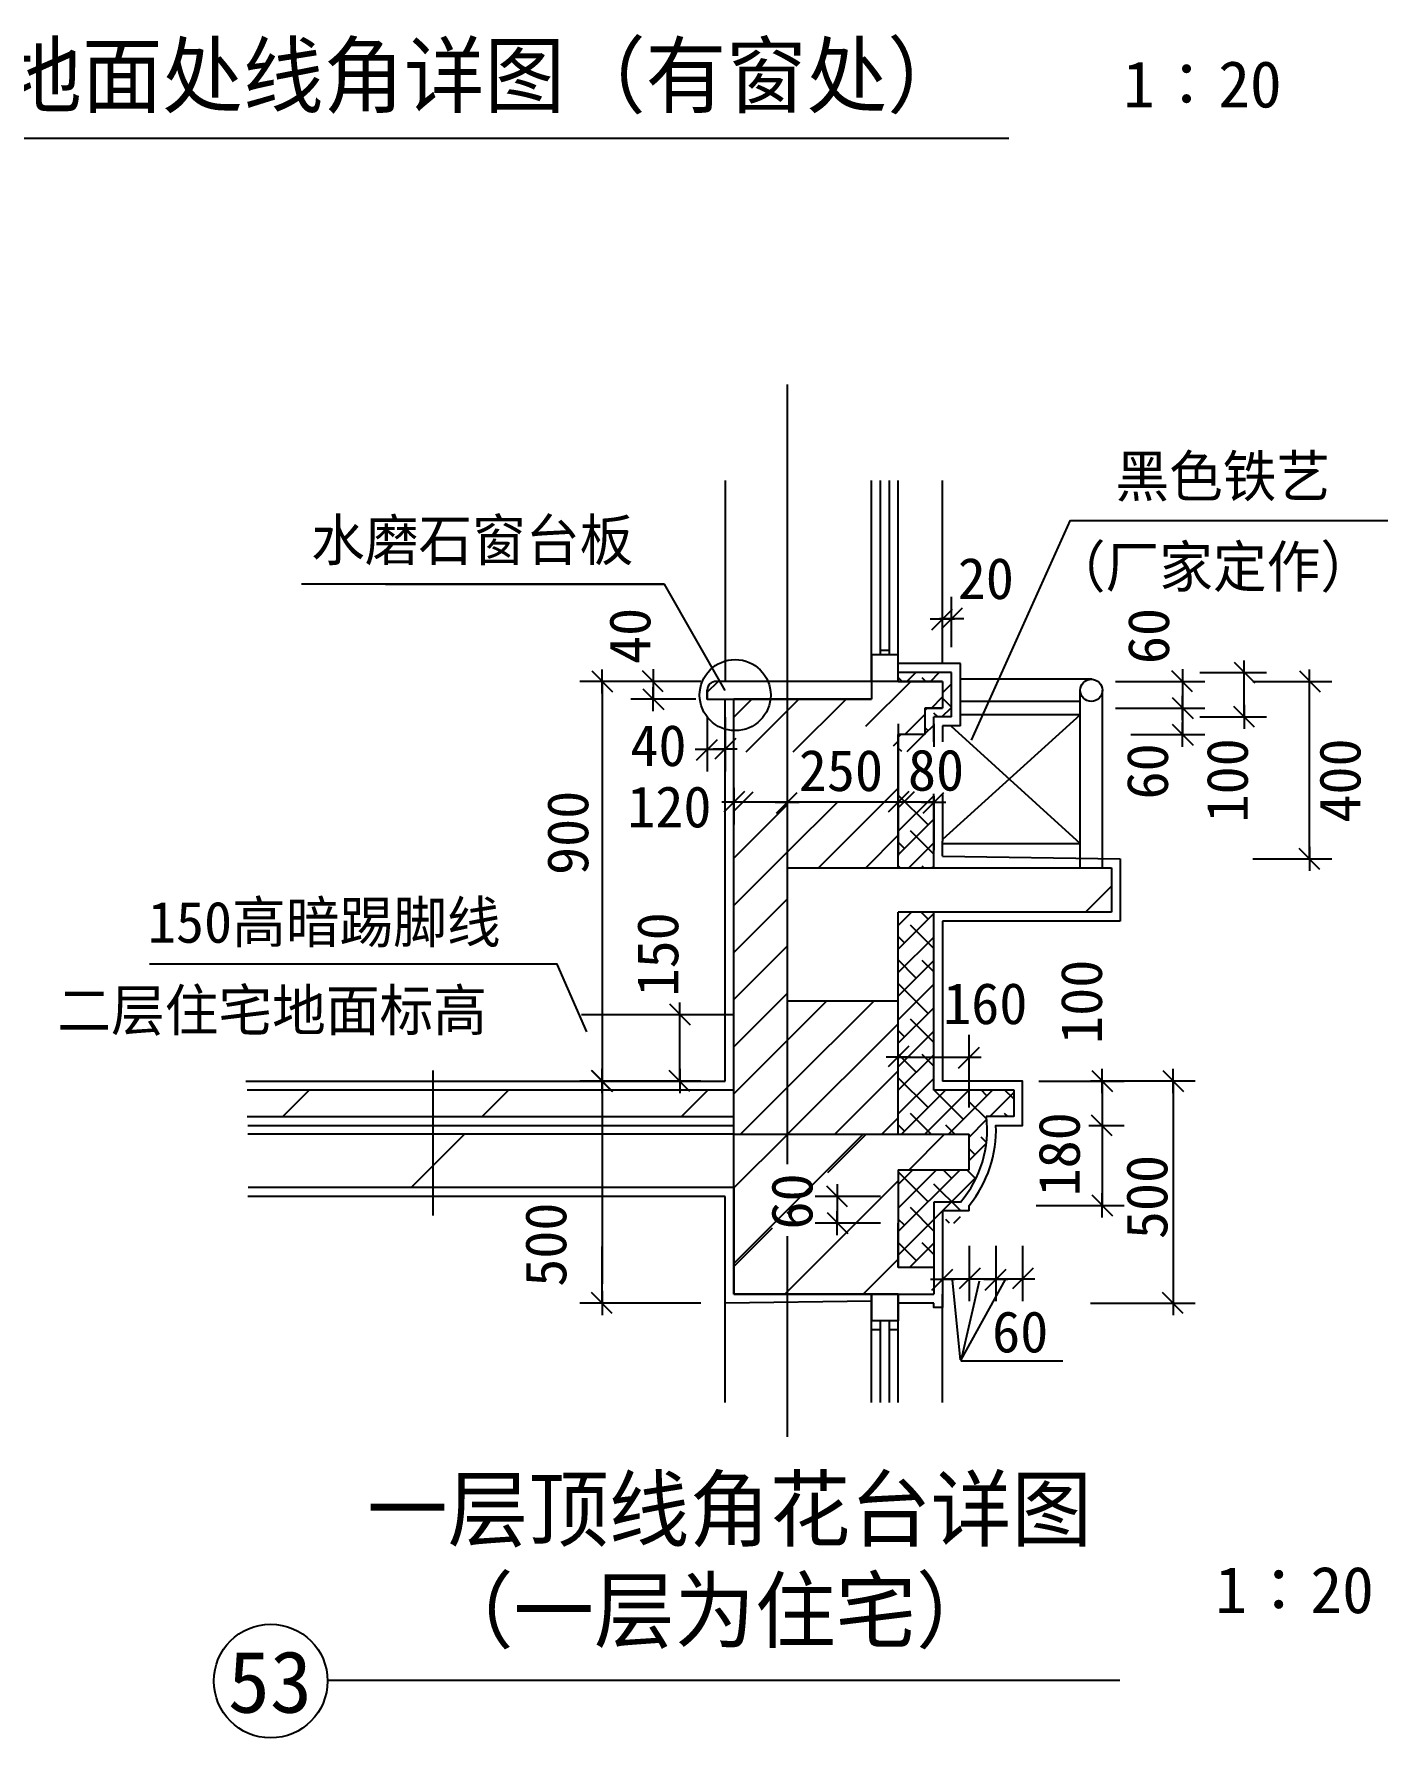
# Model space of a CAD drawing. Header units: metres. Extents: x 291 to 9595, y 493 to 10736.
# Drawn here: x 6396 to 9444, y 617 to 4455 of the extents above; entities that cross this region are included whole.
import ezdxf

# ---------------------------------------------------------------- set-up
doc = ezdxf.new("R2010")
doc.units = ezdxf.units.M
for name, color, linetype in [('A-AXI', 3, 'Continuous'), ('BALCONY', 7, 'Continuous'), ('PUB_DIM', 3, 'Continuous'), ('PUB_TEXT', 7, 'Continuous'), ('S_DOTE', 7, 'Continuous'), ('WQ', 7, 'Continuous')]:
    doc.layers.add(name, color=color, linetype=linetype)
pattern_1 = [(45, (0, 0), (-449.013, 449.013), [])]
pattern_2 = [(45, (0, 0), (-224.506, 224.506), [])]

# ---------------------------------------------------------------- blocks, each defined once
blk = doc.blocks.new('_DIMX')
blk.add_line((-137.07, -0.03), (135.36, -0.03))
blk.add_lwpolyline([(-120.56, -122.9), (113.73, 110.61)])

msp = doc.modelspace()

# ---------------------------------------------------------------- hatches: boundary and pattern name
h = msp.add_hatch()
h.set_pattern_fill('AN33C', scale=100)
h.set_pattern_definition(pattern_2)
h.paths.add_polyline_path([(8091.69, 2996.8), (8281.63, 2996.8), (8281.63, 2956.8), (8091.69, 2956.8)])
h.paths.add_polyline_path([(8026.39, 2985.87, 0.03), (8025.64, 2996.8), (8091.69, 2996.8), (8091.69, 2956.8), (8020.92, 2956.8, 0.09)])
h.paths.add_polyline_path([(7911.63, 2976.8, -0.2), (7917.49, 2990.95, -0.2), (7931.64, 2996.8), (7931.63, 2996.8), (8025.64, 2996.8, -0.03), (8026.39, 2985.87, -0.09), (8020.92, 2956.8), (7911.63, 2956.8)])
h = msp.add_hatch()
h.set_pattern_fill('AN33C', scale=200)
h.set_pattern_definition(pattern_1)
h.paths.add_polyline_path([(8091.69, 2576.81), (8091.7, 2276.81), (8341.63, 2276.81), (8341.63, 2476.81), (8821.64, 2476.81), (8821.64, 2576.81)])
h = msp.add_hatch()
h.set_pattern_fill('ANSI31', scale=1000)
h.paths.add_polyline_path([(8091.69, 2576.81), (8091.7, 2276.81), (8341.63, 2276.81), (8341.63, 2476.81), (8821.64, 2476.81), (8821.64, 2576.81)])
h = msp.add_hatch()
h.set_pattern_fill('AN33C', scale=100)
h.set_pattern_definition(pattern_2)
h.paths.add_polyline_path([(7611.79, 2076.8), (6875.95, 2076.8), (6875.95, 2016.8), (7611.79, 2016.8)])
h.paths.add_polyline_path([(7636.53, 2076.8), (7611.79, 2076.8), (7611.79, 2016.8), (7636.53, 2016.8)])
h.paths.add_polyline_path([(7970.05, 2076.8), (7636.53, 2076.8), (7636.53, 2016.8), (7970.05, 2016.8)])
h = msp.add_hatch()
h.set_pattern_fill('AN33C', scale=200)
h.set_pattern_definition(pattern_1)
h.paths.add_polyline_path([(7971.63, 1976.8), (7294.38, 1976.8), (7294.38, 1856.8), (7971.63, 1856.8)])
h.paths.add_polyline_path([(7265.92, 1976.8), (6908.92, 1976.8), (6908.92, 1856.8), (7265.92, 1856.8)])
h.paths.add_polyline_path([(7294.38, 1976.8), (7265.92, 1976.8), (7265.92, 1856.8), (7294.38, 1856.8)])
h = msp.add_hatch()
h.set_pattern_fill('ANSI31', scale=1000)
h.paths.add_polyline_path([(7971.63, 1976.8), (7294.38, 1976.8), (7294.38, 1856.8), (7971.63, 1856.8)])
h.paths.add_polyline_path([(7265.92, 1976.8), (6908.92, 1976.8), (6908.92, 1856.8), (7265.92, 1856.8)])
h.paths.add_polyline_path([(7294.38, 1976.8), (7265.92, 1976.8), (7265.92, 1856.8), (7294.38, 1856.8)])
h = msp.add_hatch()
h.set_pattern_fill('AN33C', scale=200)
h.set_pattern_definition(pattern_1)
h.paths.add_polyline_path([(8501.63, 1976.8), (8091.69, 1976.8), (8091.69, 1616.8), (8341.63, 1616.8), (8421.63, 1616.8), (8421.63, 1676.8), (8341.63, 1676.8), (8341.63, 1896.8), (8501.63, 1896.8)])
h.paths.add_polyline_path([(8091.69, 1976.8), (7971.63, 1976.8), (7971.63, 1856.8), (7971.63, 1616.8), (8091.69, 1616.8)])

# ---------------------------------------------------------------- linework, layer by layer
for p, q in [((5720.22, 4220.07), (8591, 4220.07)), ((8281.63, 3056.8), (8281.63, 3448.91)), ((8301.63, 3056.8), (8301.63, 3448.91)), ((8321.63, 3056.8), (8321.63, 3448.91)), ((8341.63, 3056.8), (8341.63, 3448.91)), ((8441.63, 3036.8), (8441.63, 3448.91)), ((8506.82, 2864.66), (8729.63, 3359.58)), ((8729.32, 3358.85), (9444.19, 3358.85)), ((7815.09, 3215.94), (6997.69, 3215.94)), ((7187.12, 3215.94), (7815.09, 3215.94)), ((7951.63, 2976.32), (7815.09, 3215.94)), ((8281.63, 2996.8), (8281.63, 3056.8)), ((8281.63, 2996.8), (8281.63, 3056.8)), ((8341.63, 3056.8), (8281.63, 3056.8)), ((8341.63, 3056.8), (8281.63, 3056.8)), ((8341.63, 3056.8), (8281.63, 3056.8)), ((8281.63, 3056.8), (8281.63, 2996.8)), ((8301.63, 3066.8), (8321.63, 3066.8)), ((8341.63, 2996.8), (8341.63, 3056.8)), ((8341.63, 2996.8), (8341.63, 3056.8)), ((8341.63, 2996.8), (8341.63, 3056.8)), ((8481.63, 3036.8), (8341.63, 3036.8)), ((8481.63, 2896.8), (8481.63, 3036.8)), ((8441.63, 2996.8), (7931.63, 2996.8)), ((8268.93, 2895.61), (8370.12, 2996.8)), ((8281.63, 2996.8), (8281.63, 2956.8)), ((8461.63, 3016.8), (8341.63, 3016.8)), ((8350.55, 2996.8), (8341.63, 3005.72)), ((8341.63, 2996.8), (8441.63, 2996.8)), ((8361.04, 2996.8), (8381.04, 3016.8)), ((8403.59, 2996.8), (8395.57, 3004.82)), ((8414.08, 2996.8), (8434.08, 3016.8)), ((8441.63, 2996.8), (8441.63, 2936.8)), ((8461.63, 2916.8), (8461.63, 3016.8)), ((7911.63, 2976.8), (7911.63, 2956.8)), ((7911.63, 2956.8), (7971.63, 2956.8)), ((7951.63, 2096.77), (7951.63, 2956.8)), ((7971.63, 1856.8), (7971.63, 2956.8)), ((8281.63, 2956.8), (7971.63, 2956.8)), ((7971.63, 2916.51), (8011.93, 2956.8)), ((8091.69, 2930.51), (8117.99, 2956.8)), ((8105.02, 2837.77), (8224.06, 2956.8)), ((8416.19, 2936.8), (8441.63, 2962.25)), ((8441.63, 2971.33), (8461.63, 2991.33)), ((8461.63, 2938.76), (8441.63, 2958.76)), ((7951.63, 2096.77), (7951.63, 2936.8)), ((7998.96, 2837.77), (8091.69, 2930.51)), ((8356.19, 2876.8), (8401.63, 2922.25)), ((8441.63, 2936.8), (8401.63, 2936.8)), ((8401.63, 2936.8), (8401.63, 2876.8)), ((8401.63, 2931.33), (8407.11, 2936.8)), ((8414.5, 2938.14), (8414.5, 2938.14)), ((8461.63, 2916.8), (8421.63, 2916.8)), ((8421.63, 2860.88), (8421.63, 2916.8)), ((8430.55, 2916.8), (8422.09, 2925.27)), ((8440.14, 2916.8), (8461.63, 2938.3)), ((8401.63, 2878.3), (8421.63, 2898.3)), ((8408.83, 2885.49), (8401.63, 2892.69)), ((8421.63, 2891.52), (8421.63, 2891.52)), ((8481.63, 2896.8), (8441.63, 2896.8)), ((8330.77, 2851.38), (8341.63, 2862.25)), ((8341.63, 2576.81), (8341.63, 2876.8)), ((8401.63, 2876.8), (8341.63, 2876.8)), ((8341.63, 2871.33), (8347.11, 2876.8)), ((8349.71, 2838.55), (8341.63, 2846.63)), ((8361.89, 2838.55), (8400.14, 2876.8)), ((7971.63, 2704.38), (8015.02, 2747.77)), ((8091.69, 2612.31), (8205.27, 2725.3)), ((8162.26, 2576.81), (8341.63, 2756.18)), ((8341.63, 2712.23), (8377.95, 2748.55)), ((8341.63, 2659.2), (8421.63, 2739.2)), ((8408.83, 2673.36), (8342.54, 2739.65)), ((8421.63, 2576.81), (8421.63, 2743.38)), ((7971.63, 2598.31), (8091.69, 2718.37)), ((8341.63, 2687.26), (8341.63, 2604.65)), ((8341.63, 2606.16), (8421.63, 2686.16)), ((8421.63, 2687.26), (8421.63, 2616.8)), ((8268.32, 2576.81), (8341.63, 2650.12)), ((8421.63, 2607.53), (8369.06, 2660.1)), ((7971.63, 2492.25), (8091.69, 2612.31)), ((8355.8, 2620.33), (8341.63, 2634.49)), ((8365.31, 2576.81), (8421.63, 2633.13)), ((8441.63, 2603.27), (8441.63, 2636.8)), ((8091.69, 2576.81), (8091.69, 2576.81)), ((8091.69, 2576.81), (8091.69, 2276.81)), ((8091.69, 2576.81), (8821.64, 2576.81)), ((8346.29, 2576.81), (8341.63, 2581.46)), ((8399.32, 2576.81), (8395.57, 2580.55)), ((8418.34, 2576.81), (8421.63, 2580.1)), ((8441.63, 2603.27), (8841.64, 2596.81)), ((8821.64, 2576.81), (8821.64, 2476.81)), ((8841.64, 2596.81), (8841.64, 2456.81)), ((7971.63, 2386.18), (8091.69, 2506.24)), ((8341.63, 1976.8), (8341.63, 2476.81)), ((8821.64, 2476.81), (8341.63, 2476.81)), ((8341.63, 2447.06), (8371.38, 2476.81)), ((8341.63, 2394.03), (8421.63, 2474.03)), ((8408.83, 2461.23), (8393.26, 2476.81)), ((8395.93, 2478.14), (8395.93, 2478.14)), ((8421.63, 2076.32), (8421.63, 2476.81)), ((8841.64, 2456.81), (8441.63, 2456.8)), ((8563.07, 2456.8), (8522.63, 2456.8)), ((8355.8, 2408.2), (8341.63, 2422.36)), ((8341.63, 2341), (8421.63, 2421)), ((8421.63, 2395.39), (8369.06, 2447.97)), ((8403.07, 2451.52), (8403.07, 2451.52)), ((7971.63, 2280.12), (8091.69, 2400.18)), ((8382.32, 2328.65), (8341.63, 2369.33)), ((8341.63, 2287.97), (8421.63, 2367.97)), ((8421.63, 2342.36), (8395.57, 2368.42)), ((8341.63, 2234.93), (8421.63, 2314.93)), ((8408.83, 2249.1), (8342.54, 2315.39)), ((7971.63, 2174.05), (8091.69, 2294.11)), ((8341.64, 2276.81), (8091.69, 2276.81)), ((8091.69, 2188.04), (8180.46, 2276.81)), ((8091.69, 2081.98), (8286.52, 2276.81)), ((8092.59, 1976.8), (8341.63, 2225.85)), ((8341.63, 2181.9), (8421.63, 2261.9)), ((8421.63, 2183.26), (8369.06, 2235.84)), ((7971.63, 2067.98), (8091.69, 2188.04)), ((8355.8, 2196.06), (8341.63, 2210.23)), ((8341.63, 2128.87), (8421.63, 2208.87)), ((8382.32, 2116.52), (8341.63, 2157.2)), ((8341.63, 2075.83), (8421.63, 2155.83)), ((8421.63, 2130.23), (8395.57, 2156.29)), ((7294.38, 1793.96), (7294.38, 2120.4)), ((8198.65, 1976.8), (8341.63, 2119.79)), ((6875.95, 2076.8), (7971.63, 2076.8)), ((7986.52, 1976.8), (8091.69, 2081.98)), ((8341.63, 2022.8), (8421.63, 2102.8)), ((8408.83, 2036.97), (8342.54, 2103.26)), ((8348.67, 1976.8), (8448.67, 2076.8)), ((8401.7, 1976.8), (8501.7, 2076.8)), ((8421.63, 2076.8), (8601.63, 2076.8)), ((8488.38, 2010.45), (8422.09, 2076.74)), ((8454.74, 1976.8), (8554.74, 2076.8)), ((8541.41, 2063.48), (8528.09, 2076.8)), ((8601.63, 2056.3), (8581.13, 2076.8)), ((8601.63, 2076.8), (8601.63, 2016.8)), ((8540.6, 2011.26), (8501.64, 2050.22)), ((8547.77, 2016.8), (8601.63, 2070.67)), ((6875.95, 2016.8), (7971.63, 2016.8)), ((8304.72, 1976.8), (8341.63, 2013.72)), ((8355.8, 1983.93), (8341.63, 1998.1)), ((8415.96, 1976.8), (8369.06, 2023.71)), ((8468.99, 1976.8), (8448.61, 1997.19)), ((8501.63, 1970.67), (8540.74, 2009.78)), ((8601.63, 2016.8), (8539.98, 2016.8)), ((8588.09, 2016.8), (8581.19, 2023.71)), ((8600.8, 2016.8), (8601.63, 2017.64)), ((7971.63, 1976.8), (6877.53, 1976.8)), ((7971.63, 1976.8), (8501.63, 1976.8)), ((7971.63, 1855.85), (8091.69, 1975.91)), ((8091.69, 1975.91), (8092.59, 1976.8)), ((8183.44, 1890.88), (8269.36, 1976.8)), ((8366.14, 1896.8), (8446.14, 1976.8)), ((8501.63, 1896.8), (8501.63, 1976.8)), ((8540.26, 1958.57), (8528.16, 1970.67)), ((8501.63, 1917.64), (8539.95, 1955.95)), ((8514.9, 1930.9), (8501.63, 1944.16)), ((8341.63, 1896.8), (8341.63, 1676.8)), ((8341.63, 1896.8), (8501.63, 1896.8)), ((8341.63, 1863.7), (8374.74, 1896.8)), ((8341.63, 1810.67), (8427.77, 1896.8)), ((8341.63, 1757.64), (8480.8, 1896.8)), ((8341.63, 1704.6), (8518.73, 1881.7)), ((8408.83, 1824.83), (8342.54, 1891.13)), ((8461.86, 1877.87), (8442.93, 1896.8)), ((8516.25, 1876.51), (8495.96, 1896.8)), ((7971.63, 1856.8), (6877.62, 1856.8)), ((7971.63, 1856.8), (7971.63, 1616.8)), ((8091.69, 1622.36), (8341.63, 1872.3)), ((8481.63, 1805.06), (8422.09, 1864.61)), ((7951.63, 1836.8), (6877.53, 1836.8)), ((7951.63, 1373.12), (7951.63, 1836.8)), ((8091.69, 1799.13), (8099.47, 1806.91)), ((8421.63, 1759), (8369.06, 1811.58)), ((8421.63, 1824.05), (8421.63, 1616.8)), ((8481.63, 1824.05), (8421.63, 1824.05)), ((8481.63, 1824.05), (8481.63, 1824.05)), ((7971.63, 1679.07), (8058.56, 1766)), ((8355.8, 1771.8), (8341.63, 1785.97)), ((8456.86, 1776.8), (8448.61, 1785.06)), ((8466.87, 1776.8), (8481.63, 1791.57)), ((8382.32, 1692.25), (8341.63, 1732.93)), ((8366.87, 1676.8), (8421.63, 1731.57)), ((8421.63, 1705.97), (8395.57, 1732.03)), ((8262.92, 1616.8), (8341.63, 1695.52)), ((8421.63, 1676.8), (8341.63, 1676.8)), ((8344.73, 1676.8), (8342.54, 1678.99)), ((8419.9, 1676.8), (8421.63, 1678.54)), ((8483.39, 1468.66), (8582.88, 1650.09)), ((7971.63, 1616.8), (8421.63, 1616.8)), ((8086.14, 1616.8), (8091.69, 1622.36)), ((8281.63, 1616.8), (8281.63, 1556.8)), ((8281.63, 1373.12), (8281.63, 1616.8)), ((8281.63, 1556.8), (8281.63, 1616.8)), ((8341.63, 1616.8), (8341.63, 1556.8)), ((8341.63, 1373.12), (8341.63, 1616.8)), ((8341.63, 1616.8), (8341.63, 1556.8)), ((8441.63, 1373.12), (8441.63, 1616.8)), ((8481.46, 1468.66), (8464.07, 1648.16)), ((8523.96, 1646.23), (8482.42, 1466.73)), ((8281.63, 1600.8), (7951.63, 1596.8)), ((8341.63, 1556.8), (8281.63, 1556.8)), ((8341.63, 1556.8), (8281.63, 1556.8)), ((8301.63, 1536.8), (8281.63, 1536.8)), ((8301.63, 1373.12), (8301.63, 1556.8)), ((8321.63, 1373.12), (8321.63, 1556.8)), ((8341.63, 1536.8), (8321.63, 1536.8)), ((8482.42, 1466.73), (8712.31, 1466.73))]:
    msp.add_line(p, q)
for points in [[(7951.63, 3448.91), (7951.63, 2996.8)], [(8777.92, 3001.75), (8481.63, 3001.75)], [(8751.63, 2576.81), (8751.63, 2976.81)], [(8801.63, 2576.81), (8801.63, 2976.81)], [(8401.63, 2936.8), (8441.63, 2936.8)], [(8751.63, 2951.75), (8481.63, 2951.75)], [(8441.63, 2896.8), (8441.63, 2860.73)], [(8441.63, 2742.35), (8441.63, 2636.8)], [(8091.69, 2576.81), (8091.7, 2276.81)], [(8441.63, 2456.8), (8441.63, 2096.8)], [(7640.41, 2207.35), (7573.52, 2359.56), (6655.46, 2359.56)], [(7628.16, 2246.8), (7973.22, 2246.8)], [(6872.85, 2096.77), (7951.63, 2096.77)], [(6877.08, 1996.8), (7971.63, 1996.8)], [(8539.63, 2017.21), (8539.63, 2016.51)], [(8501.63, 1804.05), (8441.63, 1804.05)], [(8441.63, 1804.05), (8441.63, 1596.8)], [(8341.63, 1776.8), (8341.63, 1676.8)], [(8341.63, 1616.8), (8341.63, 1596.8)], [(8421.63, 1596.8), (8341.63, 1596.8)], [(8421.63, 1596.8), (8341.63, 1596.8)], [(8441.63, 1596.8), (8441.63, 1586.8), (8421.63, 1586.8), (8421.63, 1596.8)], [(7056.49, 747.21), (8840.23, 747.21)]]:
    msp.add_lwpolyline(points)
msp.add_lwpolyline([(8501.63, 1804.05), (8501.63, 1816.8, 0.18), (8561.63, 1996.8), (8621.63, 1996.8), (8621.63, 2096.8), (8441.63, 2096.8)], format="xyb")
for centre, radius in [((7974.48, 2965.87), 80), ((8776.27, 2976.81), 25), ((6928.67, 745.4), 128)]:
    msp.add_circle(centre, radius)
for centre, radius, start, end in [((7931.63, 2976.8), 20, 90, 180), ((8292.52, 1986.51), 249.32, 319.34, 6.98)]:
    msp.add_arc(centre, radius, start, end)
at = {"layer": 'A-AXI'}
for p, q in [((8441.2, 3076.8), (8441.2, 3187.26)), ((8461.63, 3074.05), (8461.63, 3187.26)), ((8441, 3137.26), (8440.8, 3137.26)), ((8441.2, 3137.26), (8461.63, 3137.26)), ((8461.83, 3137.26), (8462.03, 3137.26)), ((9020.53, 3016.8), (9170.83, 3016.8)), ((9120.83, 2917), (9120.83, 3016.6)), ((9020.53, 2916.8), (9170.83, 2916.8)), ((7971.63, 2757.16), (7971.63, 2674.54)), ((8091.49, 2724.54), (7971.83, 2724.54)), ((8091.69, 2757.16), (8091.69, 2674.54)), ((8091.69, 2757.16), (8091.69, 2674.54)), ((8341.43, 2724.54), (8091.89, 2724.54)), ((8341.63, 2757.15), (8341.63, 2674.54))]:
    msp.add_line(p, q, dxfattribs=at)
at = {"layer": 'BALCONY'}
for points in [[(8460.4, 2896.81), (8751.63, 2631.35), (8751.63, 2921.35), (8441.63, 2640.41)], [(8751.63, 2921.35), (8481.63, 2921.35)], [(8441.63, 2631.35), (8751.63, 2631.35)]]:
    msp.add_lwpolyline(points, dxfattribs=at)
at = {"layer": 'PUB_DIM'}
for p, q in [((7897.3, 2996.8), (7624.76, 2996.8)), ((7674.76, 2996.6), (7674.76, 2096.97)), ((7886.12, 2996.81), (7739.73, 2996.81)), ((7789.73, 2997.01), (7789.73, 2997.21)), ((7789.73, 2996.81), (7789.73, 2956.81)), ((8830.92, 2996.8), (9031.62, 2996.8)), ((8981.62, 2997), (8981.62, 2997.2)), ((8981.62, 2996.8), (8981.62, 2936.8)), ((9139.8, 2996.81), (9317.84, 2996.81)), ((9267.84, 2597.01), (9267.84, 2996.61)), ((7886.12, 2956.81), (7739.73, 2956.81)), ((7789.73, 2956.61), (7789.73, 2956.41)), ((7911.63, 2916.32), (7911.63, 2793.88)), ((7951.63, 2916.32), (7951.63, 2793.88)), ((8830.92, 2936.8), (9031.62, 2936.8)), ((8865.44, 2936.8), (9031.62, 2936.8)), ((8981.62, 2937), (8981.62, 2937.2)), ((8981.62, 2936.8), (8981.62, 2876.8)), ((8981.62, 2936.6), (8981.62, 2936.4)), ((8341.63, 2901.39), (8341.63, 2674.54)), ((8421.63, 2901.39), (8421.63, 2849.38)), ((7911.43, 2843.88), (7911.23, 2843.88)), ((7911.63, 2843.88), (7951.63, 2843.88)), ((7951.83, 2843.88), (7952.03, 2843.88)), ((8865.44, 2876.8), (9031.62, 2876.8)), ((8981.62, 2876.6), (8981.62, 2876.4)), ((8421.43, 2724.54), (8341.83, 2724.54)), ((8421.63, 2738.19), (8421.63, 2674.54)), ((9139.8, 2596.81), (9317.84, 2596.81)), ((7808.14, 2246.8), (7899.58, 2246.8)), ((7849.58, 2097), (7849.58, 2246.6)), ((8341.63, 2036.8), (8341.63, 2200.53)), ((8501.63, 2036.8), (8501.63, 2200.53)), ((8341.83, 2150.53), (8501.43, 2150.53)), ((7897.3, 2096.77), (7624.76, 2096.77)), ((7897.3, 2096.77), (7624.76, 2096.77)), ((7674.76, 2096.57), (7674.76, 1639.93)), ((7808.14, 2096.8), (7899.58, 2096.8)), ((8658.17, 2096.8), (8850.49, 2096.8)), ((8774.61, 2096.81), (9010.38, 2096.81)), ((8800.49, 2096.6), (8800.49, 1997)), ((8960.38, 2096.61), (8960.38, 1597)), ((8770.61, 1996.8), (8850.49, 1996.8)), ((8771.6, 1996.8), (8850.49, 1996.8)), ((8800.49, 1997), (8800.49, 1997.2)), ((8800.49, 1996.8), (8800.49, 1816.8)), ((8301.99, 1836.8), (8154.47, 1836.8)), ((8204.47, 1837), (8204.47, 1837.2)), ((8204.47, 1836.8), (8204.47, 1776.8)), ((8652.3, 1816.8), (8850.49, 1816.8)), ((8800.49, 1816.6), (8800.49, 1816.4)), ((8301.99, 1776.8), (8154.47, 1776.8)), ((8204.47, 1776.6), (8204.47, 1776.4)), ((7674.76, 1597), (7674.76, 1723.8)), ((8441.64, 1725.43), (8441.64, 1600.69)), ((8501.64, 1725.43), (8501.64, 1600.69)), ((8501.64, 1725.43), (8501.64, 1600.69)), ((8561.64, 1725.43), (8561.64, 1600.69)), ((8561.64, 1725.43), (8561.64, 1600.69)), ((8621.64, 1725.43), (8621.64, 1600.69)), ((8441.44, 1650.69), (8441.24, 1650.69)), ((8501.64, 1650.69), (8441.64, 1650.69)), ((8501.44, 1650.69), (8501.24, 1650.69)), ((8561.64, 1650.69), (8501.64, 1650.69)), ((8501.84, 1650.69), (8502.04, 1650.69)), ((8561.44, 1650.69), (8561.24, 1650.69)), ((8621.64, 1650.69), (8561.64, 1650.69)), ((8561.84, 1650.69), (8562.04, 1650.69)), ((8621.84, 1650.69), (8622.04, 1650.69)), ((7897.3, 1596.8), (7624.76, 1596.8)), ((8774.61, 1596.8), (9010.38, 1596.8))]:
    msp.add_line(p, q, dxfattribs=at)
at = {"layer": 'S_DOTE'}
for p, q in [((8091.69, 3665.37), (8091.69, 1909.15)), ((8091.69, 1747.57), (8091.69, 1295.81))]:
    msp.add_line(p, q, dxfattribs=at)
at = {"layer": 'WQ'}
for p, q in [((7911.63, 2956.8), (7911.63, 2976.8)), ((7971.63, 1616.8), (7971.63, 1856.8)), ((8341.63, 1676.8), (8341.63, 1776.8)), ((8341.63, 1616.8), (7971.63, 1616.8)), ((8341.63, 1596.8), (8341.63, 1616.8))]:
    msp.add_line(p, q, dxfattribs=at)
msp.add_lwpolyline([(8441.63, 2996.8), (7931.63, 2996.8, 0.2), (7917.49, 2990.95, 0.2), (7911.63, 2976.8), (7911.63, 2956.8), (8281.63, 2956.8)], format="xyb", dxfattribs=at)
msp.add_arc((7931.63, 2976.8), 20, 90, 180, dxfattribs=at)

# ---------------------------------------------------------------- block references
at = {"layer": 'A-AXI', "xscale": 0.2, "yscale": 0.2, "zscale": 0.2}
for p in [(8441.2, 3137.26), (8091.69, 2724.54)]:
    msp.add_blockref('_DIMX', p, dxfattribs=at)
for p, rotation in [((8461.63, 3137.26), 180), ((9120.83, 3016.8), 90), ((9120.83, 2916.8), 270), ((7971.63, 2724.54), 180)]:
    msp.add_blockref('_DIMX', p, dxfattribs=dict(at, rotation=rotation))
at = {"layer": 'PUB_DIM', "xscale": 0.2, "yscale": 0.2, "zscale": 0.2}
for p, rotation in [((7674.76, 2996.8), 90), ((7789.73, 2996.81), 270), ((8981.62, 2996.8), 270), ((9267.84, 2996.81), 90), ((7789.73, 2956.81), 90), ((8981.62, 2936.8), 90), ((8981.62, 2876.8), 90), ((7951.63, 2843.88), 180), ((8341.63, 2724.54), 180), ((9267.84, 2596.81), 270), ((7849.58, 2246.8), 90), ((8341.63, 2150.53), 180), ((7674.76, 2096.77), 270), ((7674.76, 2096.77), 90), ((7849.58, 2096.8), 270), ((8800.49, 2096.8), 90), ((8960.38, 2096.81), 90), ((8800.49, 1996.8), 270), ((8204.47, 1836.8), 270), ((8800.49, 1816.8), 90), ((8204.47, 1776.8), 90), ((8441.64, 1650.69), 360), ((8501.64, 1650.69), 180), ((8561.64, 1650.69), 360), ((8621.64, 1650.69), 180), ((7674.76, 1596.8), 270), ((8960.38, 1596.8), 270)]:
    msp.add_blockref('_DIMX', p, dxfattribs=dict(at, rotation=rotation))
for p in [(7911.63, 2843.88), (8421.63, 2724.54), (8501.63, 2150.53)]:
    msp.add_blockref('_DIMX', p, dxfattribs=at)

# ---------------------------------------------------------------- texts
for s, height, p in [('阁楼层地面处线角详图（有窗处）', 139.5, (5778.05, 4291.63)), ('1∶20', 105, (8847.84, 4289.18)), ('20', 93, (8475.57, 3182.13)), ('40', 93, (7738.48, 2806.04)), ('250', 93, (8117.59, 2749.78)), ('80', 93, (8363.5, 2750.66)), ('120', 93, (7731.39, 2667.93)), ('150高暗踢脚线', 93, (6652.02, 2408.15)), ('二层住宅地面标高', 93, (6448.28, 2209.76)), ('160', 93, (8442.72, 2224.89)), ('一层顶线角花台详图', 139.5, (7145.81, 1063.01)), ('（一层为住宅）', 139.5, (7293.96, 834.94)), ('1∶20', 105, (9055.38, 898.4)), ('53', 139.5, (6832.15, 674.14))]:
    msp.add_text(s, height=height).set_placement(p)
for s, rotation, p in [('40', 90, (7783.58, 3035.88)), ('60', 90, (8951.45, 3035.62)), ('60', 90, (8948.91, 2730.77)), ('100', 90, (9128.71, 2678.94)), ('400', 90, (9382.45, 2678.58)), ('900', 90, (7643.72, 2560.74)), ('150', 90, (7846.33, 2287.11)), ('100', 90, (8800.38, 2180.27)), ('180', 90, (8750.34, 1836.75)), ('500', 90, (8947.63, 1740.58)), ('60', 90, (8148.48, 1762.24)), ('500', 90, (7594.28, 1633.34)), ('60', 360, (8552.95, 1485.6))]:
    msp.add_text(s, height=93, rotation=rotation).set_placement(p)
at = {"layer": 'A-AXI'}
for s, p in [('黑色铁艺', (8830.57, 3412.22)), ('（厂家定作）', (8687.55, 3208.59))]:
    msp.add_text(s, height=93, dxfattribs=at).set_placement(p)
at = {"layer": 'PUB_TEXT'}
msp.add_text('水磨石窗台板', height=93, dxfattribs=at).set_placement((7019.72, 3268.66))

doc.saveas('drawing.dxf')
